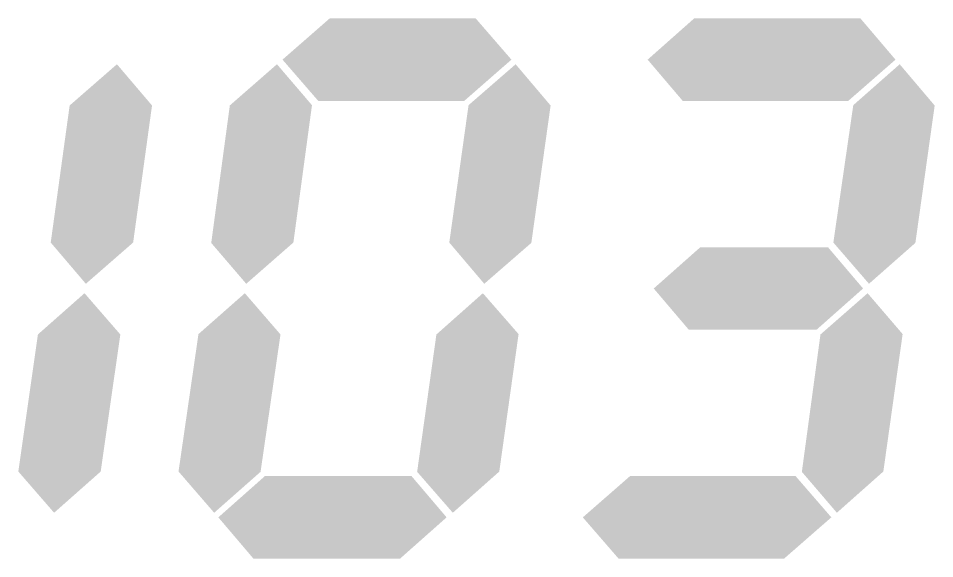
# Model space of a CAD drawing. Extents: x 7 to 253, y -1 to 145.
import ezdxf

# ---------------------------------------------------------------- set-up
doc = ezdxf.new("R2010")
doc.units = 0
doc.layers.add('LAYER_1', color=160, linetype='Continuous')

# ---------------------------------------------------------------- blocks, each defined once
blk = doc.blocks.new('AI9-BLK1')
at = {"layer": 'LAYER_1'}
h = blk.add_hatch(color=7, dxfattribs=at)
h.dxf.hatch_style = 2
h.paths.add_polyline_path([(-3.31, 50.45), (9.4, 61.56), (-0.23, 72.67), (-39.47, 72.67), (-52.19, 61.56), (-42.56, 50.45)])
h = blk.add_hatch(color=7, dxfattribs=at)
h.dxf.hatch_style = 2
h.paths.add_polyline_path([(100, 50.45), (112.72, 61.56), (103.27, 72.67), (58.58, 72.67), (46.04, 61.56), (55.49, 50.45)])
h = blk.add_hatch(color=7, dxfattribs=at)
h.dxf.hatch_style = 2
h.paths.add_polyline_path([(-109.45, 49.23), (-114.54, 12.36), (-105.09, 1.27), (-92.37, 12.36), (-87.29, 49.23), (-96.73, 60.32)])
h = blk.add_hatch(color=7, dxfattribs=at)
h.dxf.hatch_style = 2
h.paths.add_polyline_path([(-49.26, 12.37), (-44.26, 49.31), (-53.68, 60.32), (-66.36, 49.24), (-71.36, 12.26), (-61.94, 1.27)])
h = blk.add_hatch(color=7, dxfattribs=at)
h.dxf.hatch_style = 2
h.paths.add_polyline_path([(-2.14, 49.31), (-7.32, 12.36), (2.09, 1.27), (14.75, 12.27), (19.94, 49.22), (10.53, 60.32)])
h = blk.add_hatch(color=7, dxfattribs=at)
h.dxf.hatch_style = 2
h.paths.add_polyline_path([(113.85, 60.32), (101.36, 49.31), (96, 12.36), (105.59, 1.27), (118.07, 12.27), (123.26, 49.22)])
h = blk.add_hatch(color=7, dxfattribs=at)
h.dxf.hatch_style = 2
h.paths.add_polyline_path([(57.13, -11.11), (91.46, -11.11), (104, 0), (94.55, 11.11), (60.22, 11.11), (47.68, 0)])
h = blk.add_hatch(color=7, dxfattribs=at)
h.dxf.hatch_style = 2
h.paths.add_polyline_path([(-117.99, -12.36), (-123.26, -49.23), (-113.63, -60.32), (-101.09, -49.23), (-95.82, -12.36), (-105.45, -1.27)])
h = blk.add_hatch(color=7, dxfattribs=at)
h.dxf.hatch_style = 2
h.paths.add_polyline_path([(-52.73, -12.36), (-62.32, -1.27), (-74.8, -12.27), (-80.16, -49.23), (-70.57, -60.32), (-58.09, -49.31)])
h = blk.add_hatch(color=7, dxfattribs=at)
h.dxf.hatch_style = 2
h.paths.add_polyline_path([(-10.79, -12.37), (-15.97, -49.31), (-6.37, -60.32), (6.13, -49.24), (11.32, -12.26), (1.72, -1.27)])
h = blk.add_hatch(color=7, dxfattribs=at)
h.dxf.hatch_style = 2
h.paths.add_polyline_path([(92.53, -12.37), (87.53, -49.31), (96.95, -60.32), (109.45, -49.23), (114.64, -12.26), (105.22, -1.27)])
h = blk.add_hatch(color=7, dxfattribs=at)
h.dxf.hatch_style = 2
h.paths.add_polyline_path([(-56.91, -50.45), (-69.45, -61.56), (-60, -72.67), (-20.57, -72.67), (-8.04, -61.56), (-17.49, -50.45)])
h = blk.add_hatch(color=7, dxfattribs=at)
h.dxf.hatch_style = 2
h.paths.add_polyline_path([(41.32, -50.45), (28.6, -61.56), (38.23, -72.67), (82.74, -72.67), (95.46, -61.56), (85.83, -50.45)])

msp = doc.modelspace()

# ---------------------------------------------------------------- block references
at = {"layer": 'LAYER_1', "color": 7}
msp.add_blockref('AI9-BLK1', (129.821189, 72.122988), dxfattribs=at)

doc.saveas('drawing.dxf')
